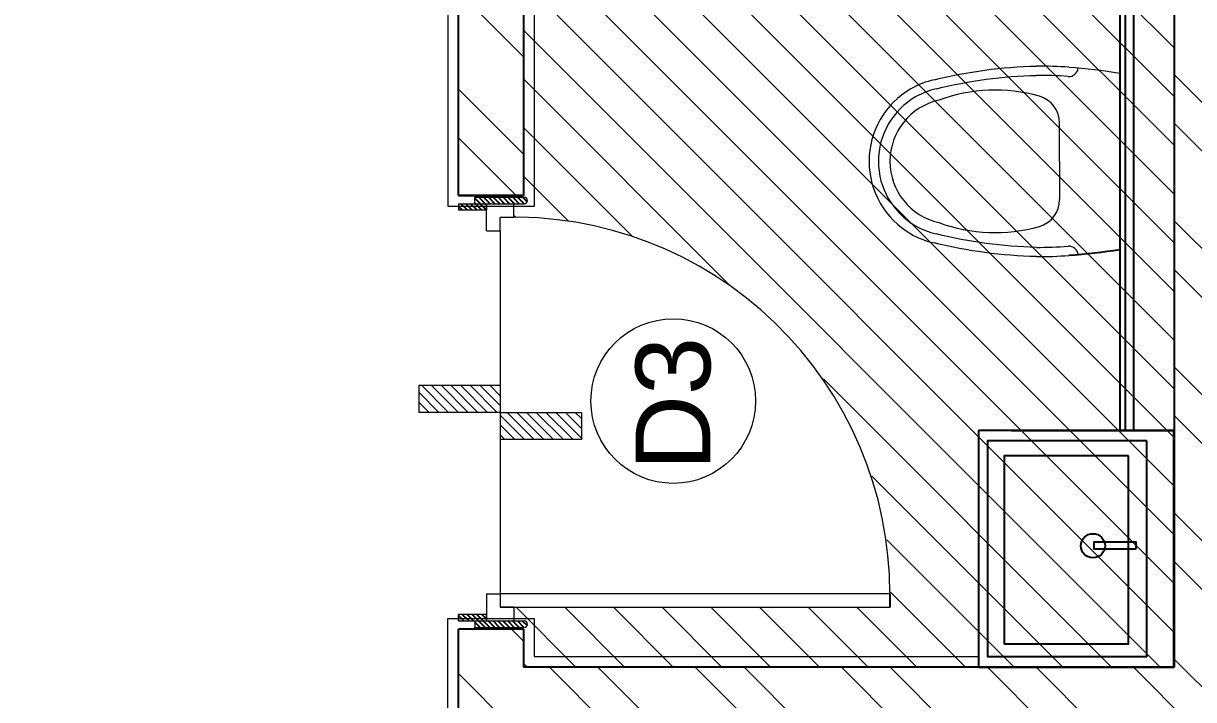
# Model space of a CAD drawing. Header units: millimetres. Extents: x 90 to 321, y 179 to 304.
# Drawn here: x 116.265 to 118.424, y 226.617 to 227.864 of the extents above; entities that cross this region are included whole.
import ezdxf

# ---------------------------------------------------------------- set-up
doc = ezdxf.new("R2010")
doc.units = ezdxf.units.MM
doc.linetypes.add('DASHED2', pattern=[9.525, 6.35, -3.175])
for name, color, linetype, lineweight in [('DOOR', 7, 'Continuous', 20), ('HATCH', 250, 'Continuous', 13), ('LEVEL', 251, 'Continuous', 13), ('PLASTER', 252, 'Continuous', 15)]:
    doc.layers.add(name, color=color, linetype=linetype, lineweight=lineweight)
doc.styles.get("Standard").update_dxf_attribs({"font": 'arial.ttf'})
pattern_1 = [(135, (194.2038, -317.71355), (-0.13470384, -0.13470384), []), (135, (194.2038, -317.62375), (-0.13470384, -0.13470384), [])]

# ---------------------------------------------------------------- blocks, each defined once
blk = doc.blocks.new('xibet4')
at = {"lineweight": 20}
for p, q in [((-203.6, -182.1), (203.6, -182.1)), ((0, -321.4), (-88.1, -321.4)), ((0, -321.4), (-85.7, -321.4)), ((0, -321.4), (88.1, -321.4)), ((0, -321.4), (85.7, -321.4))]:
    blk.add_line(p, q, dxfattribs=at)
at = {"lineweight": 20, "extrusion": (0, 0, -1)}
for centre, major_axis, start_param, end_param in [((858.1, -362.9), (761.5, 761.5), 3.985561, 4.095654), ((-858.1, -362.9), (761.5, 761.5), 0.616735, 0.726828), ((865, -349.5), (767.1, 767.1), 3.684098, 3.903495), ((865, -349.5), (752, 752), 3.684098, 3.903495), ((-865, -349.5), (752, -752), -0.761903, -0.542505), ((-865, -349.5), (767.1, 767.1), 0.808894, 1.028291)]:
    blk.add_ellipse(centre, major_axis=major_axis, ratio=1, start_param=start_param, end_param=end_param, dxfattribs=at)
at = {"lineweight": 20}
for centre, major_axis, start_param, end_param in [((-217, -299.9), (15.2, 15.2), 5.430029, 6.988465), ((217, -299.9), (15.2, 15.2), 0.865517, 2.423953), ((851.8, -375), (757.6, 757.6), 2.286025, 2.356194), ((851.8, -375), (742.5, -742.5), 3.856821, 3.926991), ((-88.1, -385.7), (45.5, 45.5), 0.785398, 2.078252), ((88.1, -385.7), (45.5, -45.5), 1.063341, 2.356194), ((-851.8, -375), (742.5, 742.5), 5.497787, 5.567957), ((-851.8, -375), (757.6, 757.6), 5.497787, 5.567957), ((208.7, -470.4), (263.7, 263.7), 2.078252, 2.710479), ((-208.7, -470.4), (263.7, 263.7), 5.143503, 5.77573), ((0, -567.9), (136.4, -136.4), 4.149652, 4.45059), ((0, -567.9), (121.2, 121.2), 2.578855, 2.879793), ((0, -567.9), (102.3, -102.3), 4.149652, 5.497787), ((0, -567.9), (102.3, -102.3), 5.497787, 6.845923), ((0, -567.9), (121.2, 121.2), 4.974188, 5.275126), ((0, -567.9), (136.4, -136.4), 0.261799, 0.562737), ((0, -567.9), (136.4, -136.4), 4.45059, 5.497787), ((0, -567.9), (121.2, 121.2), 2.879793, 3.926991), ((0, -567.9), (121.2, 121.2), 3.926991, 4.974188), ((0, -567.9), (136.4, -136.4), 5.497787, 6.544985)]:
    blk.add_ellipse(centre, major_axis=major_axis, ratio=1, start_param=start_param, end_param=end_param, dxfattribs=at)

msp = doc.modelspace()

# ---------------------------------------------------------------- hatches: boundary and pattern name
h = msp.add_hatch()
h.set_pattern_fill('ANSI31', color=256, scale=0.002, angle=90)
h.set_pattern_definition([(135, (196.723911, 15.888054), (-0.00449012806, -0.00449012806), [])])
h.paths.add_polyline_path([(117.18894, 227.5316, 1), (117.18894, 227.5436), (117.09797, 227.5436), (117.09797, 227.5316)])
h.paths.add_polyline_path([(117.11974, 227.5196), (117.11974, 227.5316), (117.09797, 227.5316), (117.06788, 227.5316), (117.06788, 227.5196)])
h.paths.add_polyline_path([(117.18894, 226.75063, 1), (117.18894, 226.76263), (117.09797, 226.76263), (117.09797, 226.75063)])
h.paths.add_polyline_path([(117.11974, 226.76263), (117.11974, 226.77463), (117.06788, 226.77463), (117.06788, 226.76263)])
at = {"layer": 'HATCH'}
h = msp.add_hatch(dxfattribs=at)
h.set_pattern_fill('ANSI32', color=256, scale=0.02, angle=90)
h.set_pattern_definition(pattern_1)
h.paths.add_polyline_path([(113.43788, 213.72372), (113.43788, 213.49372), (116.99788, 213.49372), (116.99788, 213.72372)])
h.paths.add_polyline_path([(112.83788, 214.57569), (112.83788, 213.79372), (113.06788, 213.79372), (113.06788, 214.57569)])
h.paths.add_polyline_path([(112.83788, 216.85766), (112.83788, 216.07569), (113.06788, 216.07569), (113.06788, 216.85766)])
h.paths.add_polyline_path([(112.83788, 217.66159), (112.83788, 217.15766), (113.06788, 217.15766), (113.06788, 217.66159)])
h.paths.add_polyline_path([(112.83788, 219.16766), (112.83788, 218.66373), (113.06788, 218.66373), (113.06788, 219.16766)])
h.paths.add_polyline_path([(113.43788, 216.97766), (113.43788, 216.85766), (116.06788, 216.85766), (116.06788, 217.47478), (115.94788, 217.47478), (115.94788, 216.97766)])
h.paths.add_polyline_path([(114.06788, 219.35766), (114.06788, 219.98263), (113.83788, 219.98263), (113.83788, 219.46766), (113.43788, 219.46766), (113.43788, 219.23766), (114.06788, 219.23766), (115.94788, 219.23766), (115.94788, 218.47478), (116.06788, 218.47478), (116.06788, 219.35766)])
h.paths.add_polyline_path([(113.83788, 222.8076), (113.83788, 222.18263), (114.06788, 222.18263), (114.06788, 222.8076)])
h.paths.add_polyline_path([(112.83788, 223.08766), (112.83788, 222.82754), (113.83788, 222.82754), (113.83788, 223.08766)])
h.paths.add_polyline_path([(113.83788, 223.73257), (113.83788, 223.1076), (114.06788, 223.1076), (114.06788, 223.73257)])
h.paths.add_polyline_path([(113.43788, 226.67754), (113.43788, 226.44754), (113.83788, 226.44754), (113.83788, 225.93257), (114.06788, 225.93257), (114.06788, 226.55754), (116.06788, 226.55754), (116.06788, 227.44041), (115.94788, 227.44041), (115.94788, 226.67754), (114.06788, 226.67754)])
h.paths.add_polyline_path([(112.83788, 227.25147), (112.83788, 226.74754), (113.06788, 226.74754), (113.06788, 227.25147)])
h.paths.add_polyline_path([(112.83788, 228.75754), (112.83788, 228.25361), (113.06788, 228.25361), (113.06788, 228.75754)])
h.paths.add_polyline_path([(112.83788, 229.8395), (112.83788, 229.69765), (112.83788, 229.05754), (113.06788, 229.05754), (113.06788, 229.8395)])
h.paths.add_polyline_path([(113.43788, 229.05754), (113.43788, 228.93754), (115.94788, 228.93754), (115.94788, 228.44041), (116.06788, 228.44041), (116.06793, 229.05753)])
h.paths.add_polyline_path([(112.83788, 232.12256), (112.83788, 231.3395), (113.06788, 231.3395), (113.06788, 232.12256)])
h.paths.add_polyline_path([(113.43788, 232.42256), (113.43788, 232.19256), (116.99788, 232.19256), (116.99788, 232.42256)])
h.paths.add_polyline_path([(117.29788, 230.03722), (117.29788, 231.82256), (117.06788, 231.82256), (117.06788, 227.54711), (117.18776, 227.54711), (117.18788, 228.87763), (117.48824, 228.87763), (117.48824, 229.10763), (117.29788, 229.10763), (117.29788, 229.80722), (118.3886, 229.80722), (118.3886, 229.10763), (118.08824, 229.10763), (118.08824, 228.87763), (118.3186, 228.87763), (118.3186, 229.07242), (118.6186, 229.07242), (118.6186, 230.03722)])
h.paths.add_polyline_path([(114.43788, 223.05754), (114.43788, 222.85766), (118.61725, 222.85766), (118.61725, 223.05754), (118.38725, 223.05754)])
h = msp.add_hatch(dxfattribs=at)
h.set_pattern_fill('ANSI32', color=256, scale=0.02, angle=90)
h.set_pattern_definition(pattern_1)
h.paths.add_polyline_path([(118.6186, 227.09688), (118.6186, 228.47242), (118.3886, 228.47242), (118.3886, 226.67736), (118.23788, 226.67736), (118.02706, 226.67736), (117.18774, 226.67754), (117.18774, 226.74711), (117.06788, 226.74711), (117.06788, 226.55754), (118.3886, 226.55754), (118.3886, 225.31896), (118.6186, 225.31896), (118.6186, 226.86688), (119.6686, 226.86688), (119.6686, 224.94896), (119.37163, 224.94896), (119.37163, 224.79896), (119.37163, 224.71896), (119.94697, 224.71896), (119.94697, 224.94896), (119.8186, 224.94896), (119.8186, 226.86688), (120.8186, 226.86688), (120.8186, 227.09688)])
h.paths.add_polyline_path([(120.8186, 224.94896), (120.64697, 224.94896), (120.64697, 224.71896), (121.29522, 224.71896), (121.29522, 224.94896)])
h.paths.add_polyline_path([(122.5486, 224.94896), (122.45039, 224.94896), (122.45039, 224.71896), (123.00758, 224.71896), (123.00758, 224.94896), (122.8486, 224.94896)])
h.paths.add_polyline_path([(118.3886, 220.89754), (118.3886, 219.35766), (117.06788, 219.35766), (117.06788, 219.16808), (117.18774, 219.16808), (117.18774, 219.23766), (118.02706, 219.23766), (118.02706, 219.23784), (118.3886, 219.23784), (118.3886, 218.23754), (118.6186, 218.23754), (118.6186, 220.89754)])
h.paths.add_polyline_path([(118.3886, 221.75766), (118.3886, 221.19754), (118.6186, 221.19754), (118.6186, 221.75766)])
h.paths.add_polyline_path([(118.3886, 217.63754), (118.3886, 217.03643), (118.08824, 217.03643), (118.08824, 216.80643), (118.3886, 216.80643), (118.3886, 216.10642), (117.29788, 216.10642), (117.29788, 216.80643), (117.48824, 216.80643), (117.48824, 217.03643), (117.18788, 217.03643), (117.18788, 218.36808), (117.06788, 218.36808), (117.06788, 214.09372), (117.29788, 214.09372), (117.29788, 215.8581), (118.6186, 215.8581), (118.6186, 217.63754)])
at = {"layer": 'LEVEL'}
h = msp.add_hatch(dxfattribs=at)
h.set_pattern_fill('ANSI31', color=256, scale=0.02, angle=90)
h.set_pattern_definition([(135, (194.2038, -317.713555), (-0.0449012806, -0.0449012806), [])])
h.paths.add_polyline_path([(113.06788, 222.82754), (113.06788, 219.46766), (113.43788, 219.46766), (113.83788, 219.46766), (113.83788, 219.99677), (113.8663, 219.99677), (113.8663, 222.16849), (113.85369, 222.16849), (113.84495, 222.16849, -1), (113.84495, 222.18049), (113.83788, 222.18263), (113.83788, 222.82754)])
h.paths.add_polyline_path([(113.64765, 220.36096), (113.64765, 219.7347), (113.18603, 219.7347), (113.18603, 220.36096)], flags=16)
h.paths.add_polyline_path([(113.06788, 226.44754), (113.06788, 223.08766), (113.83788, 223.08766), (113.83788, 223.1076), (113.83788, 223.73257), (113.84495, 223.73471, -1), (113.84495, 223.74671), (113.8663, 223.74671), (113.8663, 225.91843), (113.84495, 225.91843, -1), (113.84495, 225.93043), (113.83788, 225.93257), (113.83788, 226.44754)])
h.paths.add_polyline_path([(113.64203, 224.02088), (113.64203, 223.39461), (113.18041, 223.39461), (113.18041, 224.02088)], flags=16)
h.paths.add_polyline_path([(129.7986, 213.49372), (129.7986, 213.53215), (129.3986, 213.53215), (129.3986, 212.92715), (129.39153, 212.92501, -1), (129.39153, 212.91301), (129.37018, 212.91301), (129.37018, 212.88301), (129.37018, 211.44129), (129.39153, 211.44129, -1), (129.39153, 211.42929), (129.3986, 211.42715), (129.3986, 210.64215), (130.1686, 210.64215), (130.1686, 213.49372)])
h.paths.add_polyline_path([(130.03662, 211.3955), (130.03662, 210.76923), (129.57501, 210.76923), (129.57501, 211.3955)], flags=16)
h.paths.add_polyline_path([(129.3986, 222.84238), (129.3986, 222.80727), (129.3986, 222.17471), (129.39153, 222.17257, -1), (129.39153, 222.16057), (129.37018, 222.16057), (129.37018, 219.98885), (129.39153, 219.98885, -0.4142136), (129.39753, 219.98285), (129.3986, 220.04727), (129.3986, 219.45215), (130.1686, 219.45215), (130.1686, 222.84238)])
h.paths.add_polyline_path([(130.03135, 220.26458), (130.03135, 219.63831), (129.56973, 219.63831), (129.56973, 220.26458)], flags=16)
h.paths.add_polyline_path([(129.7986, 226.46238), (129.3986, 226.46238), (129.3986, 225.93982), (129.39153, 225.93769, -1), (129.39153, 225.92569), (129.37018, 225.92569), (129.37018, 223.75396), (129.39153, 223.75396, -1), (129.39153, 223.74196), (129.3986, 223.73982), (129.3986, 223.07215), (130.1686, 223.07215), (130.1686, 226.46238)])
h.paths.add_polyline_path([(130.04238, 223.95483), (130.04238, 223.32856), (129.58076, 223.32856), (129.58076, 223.95483)], flags=16)
h.paths.add_polyline_path([(129.3986, 235.27238), (129.3986, 235.20238), (129.3986, 234.48738), (129.39153, 234.48524, -1), (129.39153, 234.47324), (129.37018, 234.47324), (129.37018, 233.00152), (129.38279, 233.00152), (129.39153, 233.00152, -1), (129.39153, 232.98952), (129.3986, 232.98738), (129.3986, 232.38238), (129.7986, 232.38238), (129.7986, 232.42256), (130.1686, 232.42256), (130.1686, 235.27238)])
h.paths.add_polyline_path([(130.01513, 233.18982), (130.01513, 232.56356), (129.55352, 232.56356), (129.55352, 233.18982)], flags=16)
h.paths.add_polyline_path([(129.96485, 232.87086), (129.96485, 233.17453), (129.81567, 233.17453), (129.81567, 232.87086)], flags=8)
h.paths.add_polyline_path([(129.96485, 232.59132), (129.96485, 232.88751), (129.81567, 232.88751), (129.81567, 232.59132)], flags=8)
h.paths.add_polyline_path([(129.74505, 232.87272), (129.74505, 233.19725), (129.6002, 233.19725), (129.6002, 232.87272)], flags=24)
h.paths.add_polyline_path([(129.74505, 232.63673), (129.74505, 232.84181), (129.6002, 232.84181), (129.6002, 232.63673)], flags=8)
h.paths.add_polyline_path([(129.91719, 233.29158), (129.91719, 234.39086), (129.68001, 234.39086), (129.68001, 233.29158)], flags=24)
h = msp.add_hatch(dxfattribs=at)
h.set_pattern_fill('ANSI31', color=256, scale=0.02, angle=90)
h.set_pattern_definition([(135, (188.465084, -39.3747), (-0.04490128, -0.04490128), [])])
h.paths.add_polyline_path([(118.38927, 226.67736), (118.38927, 228.87735), (117.1892, 228.87717), (117.1892, 228.79753), (117.1892, 227.5436), (117.19026, 227.5436, -1), (117.19026, 227.5316), (117.17106, 227.5316), (117.17106, 227.50703, -0.4140415), (117.86506, 226.81263), (117.86506, 226.78763), (117.17106, 226.78763), (117.17106, 226.76263), (117.19026, 226.76263, -1), (117.19026, 226.75063), (117.1892, 226.75063), (117.1892, 226.67753)])
h = msp.add_hatch(dxfattribs=at)
h.set_pattern_fill('ANSI31', color=256, scale=0.004, angle=90)
h.set_pattern_definition([(135, (188.466404, -39.374703), (-0.0089802561, -0.0089802561), [])])
h.paths.add_polyline_path([(117.29474, 227.09711), (117.29474, 227.14711), (117.14474, 227.14711), (117.14474, 227.09711)])
h.paths.add_polyline_path([(117.14474, 227.14711), (117.14474, 227.19711), (116.99474, 227.19711), (116.99474, 227.14711)])

# ---------------------------------------------------------------- linework, layer by layer
for p, q in [((117.06788, 227.54711), (117.06788, 231.82256)), ((117.18788, 228.87763), (117.18776, 227.54711)), ((118.28788, 228.87734), (118.28788, 227.11389)), ((118.29788, 228.87734), (118.29788, 227.11389)), ((118.31288, 228.87734), (118.31288, 227.11389)), ((118.3886, 226.67754), (118.3886, 228.47242)), ((118.2882, 227.77276), (118.2882, 227.44705)), ((117.18776, 227.54711), (117.06788, 227.54711)), ((117.06788, 227.54711), (117.18788, 227.54711)), ((117.06788, 227.54711), (117.18788, 227.54711)), ((117.18065, 227.54711), (117.06788, 227.54711)), ((118.08788, 227.11389), (118.02788, 227.11389)), ((118.08788, 227.11389), (118.38788, 227.11389)), ((118.3886, 226.67754), (118.3886, 227.09688)), ((117.06788, 226.55754), (117.06788, 226.74711)), ((117.18774, 226.74711), (117.06788, 226.74711)), ((117.18774, 226.74711), (117.06788, 226.74711)), ((117.18774, 226.74711), (117.06788, 226.74711)), ((117.18765, 226.74711), (117.06788, 226.74711)), ((117.18774, 226.74711), (117.18774, 226.67754)), ((117.18774, 226.67754), (118.3886, 226.67754)), ((118.38788, 226.67736), (118.23788, 226.67736))]:
    msp.add_line(p, q)
for points in [[(118.02709, 227.11389), (118.02706, 226.67736), (118.38788, 226.67736), (118.38788, 227.11389)], [(118.33788, 227.09457), (118.04386, 227.09457), (118.04386, 226.6971), (118.33788, 226.6971)], [(118.3039, 227.06665), (118.07456, 227.06665), (118.07456, 226.72026), (118.3039, 226.72026)], [(118.31774, 226.89505), (118.24067, 226.89505), (118.24067, 226.90839), (118.31774, 226.90839)]]:
    msp.add_lwpolyline(points, close=True)
msp.add_circle((118.23843, 226.90102), 0.02228)
at = {"extrusion": (0, 0, -1)}
msp.add_ellipse((118.14358, 228.29635), major_axis=(0.60919, -0.60919), ratio=1, start_param=0.6167345, end_param=0.726828, dxfattribs=at)
at = {"layer": 'DOOR'}
for p, q in [((117.09797, 227.5436), (117.18894, 227.5436)), ((117.09797, 227.5316), (117.09797, 227.5436)), ((117.06788, 227.5316), (117.18894, 227.5316)), ((117.06788, 227.5316), (117.06788, 227.5196)), ((117.11974, 227.5196), (117.06788, 227.5196)), ((117.11974, 227.4816), (117.11974, 227.5316)), ((117.11974, 227.5316), (117.11974, 227.5196)), ((117.16974, 227.5066), (117.16974, 227.5316)), ((117.14474, 227.4816), (117.14474, 227.5066)), ((117.16974, 227.5066), (117.14474, 227.5066)), ((117.11974, 227.4816), (117.14474, 227.4816)), ((117.11974, 226.81263), (117.11974, 226.76263)), ((117.11974, 226.81263), (117.14474, 226.81263)), ((117.14474, 226.81263), (117.14474, 226.78763)), ((117.86374, 226.81263), (117.14474, 226.81263)), ((117.86367, 226.78707), (117.86367, 226.81207)), ((117.86374, 226.78763), (117.86374, 226.81263)), ((117.86506, 226.78763), (117.86506, 226.81263)), ((117.16974, 226.78763), (117.14474, 226.78763)), ((117.14474, 226.78763), (117.86374, 226.78763)), ((117.16974, 226.78763), (117.16974, 226.76263)), ((117.11974, 226.77463), (117.06788, 226.77463)), ((117.06788, 226.76263), (117.06788, 226.77463)), ((117.06788, 226.76263), (117.18894, 226.76263)), ((117.09797, 226.76263), (117.09797, 226.75063)), ((117.11974, 226.76263), (117.11974, 226.77463)), ((117.09797, 226.75063), (117.18894, 226.75063))]:
    msp.add_line(p, q, dxfattribs=at)
for centre in [(117.18894, 227.5376), (117.18894, 226.75663)]:
    msp.add_arc(centre, 0.006, 270, 90, dxfattribs=at)
at = {"layer": 'DOOR', "linetype": 'DASHED2'}
msp.add_arc((117.16933, 226.81263), 0.69441, 0, 92.02952, dxfattribs=at)
at = {"layer": 'LEVEL'}
for p, q in [((117.14474, 227.4816), (117.14474, 226.81263)), ((116.99474, 227.19711), (117.14474, 227.19711)), ((116.99474, 227.19711), (116.99474, 227.14711)), ((117.14474, 227.14711), (116.99474, 227.14711)), ((117.14474, 227.14711), (117.29474, 227.14711)), ((117.29474, 227.14711), (117.29474, 227.09711)), ((117.29474, 227.09711), (117.14474, 227.09711))]:
    msp.add_line(p, q, dxfattribs=at)
msp.add_circle((117.46405, 227.16794), 0.15186, dxfattribs=at)
at = {"layer": 'PLASTER'}
for p, q in [((117.04788, 231.80256), (117.04788, 227.54711)), ((117.20776, 227.52711), (117.20776, 228.87763)), ((117.04788, 227.54711), (117.04788, 227.52711)), ((117.04788, 227.52711), (117.18776, 227.52711)), ((117.18776, 227.52711), (117.20776, 227.52711)), ((117.04788, 226.74711), (117.04788, 226.76711)), ((117.04788, 226.76711), (117.18774, 226.76711)), ((117.18774, 226.76711), (117.20774, 226.76711)), ((117.20774, 226.76711), (117.20774, 226.69711)), ((117.04788, 226.53896), (117.04788, 226.74711)), ((117.20774, 226.69711), (118.00774, 226.69711)), ((118.00774, 226.69711), (118.02706, 226.69711))]:
    msp.add_line(p, q, dxfattribs=at)

# ---------------------------------------------------------------- block references
at = {"xscale": 0.0008, "yscale": 0.0008, "zscale": 0.0008, "rotation": 270}
msp.add_blockref('xibet4', (118.43392, 227.6099), dxfattribs=at)

# ---------------------------------------------------------------- texts
at = {"layer": 'LEVEL'}
msp.add_text('D3', height=0.137937, rotation=90, dxfattribs=at).set_placement((117.53243, 227.03989))

doc.saveas('drawing.dxf')
